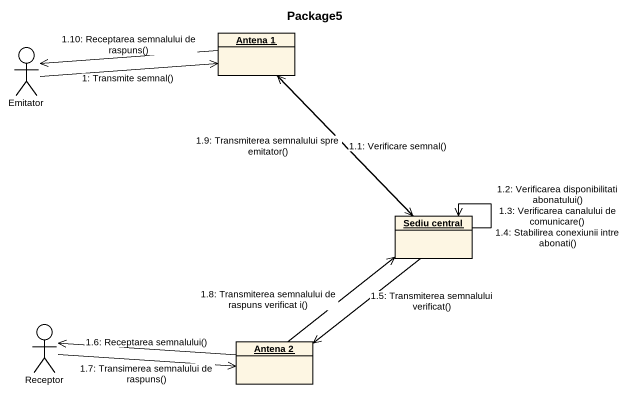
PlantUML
@startuml
title Package5
allowmixing
hide circle
hide empty members
actor Emitator
object "Antena 1" as Antena_1
object "Sediu central" as Sediu_central
actor Receptor
object "Antena 2" as Antena_2
Emitator -right-> Antena_1 : 1: Transmite semnal()
Antena_1 --> Sediu_central : 1.1: Verificare semnal()
Sediu_central --> Sediu_central : 1.2: Verificarea disponibilitati abonatului()\n1.3: Verificarea canalului de comunicare()\n1.4: Stabilirea conexiunii intre abonati()
Sediu_central --> Antena_2 : 1.5: Transmiterea semnalului verificat()
Antena_2 -left-> Receptor : 1.6: Receptarea semnalului()
Receptor -right-> Antena_2 : 1.7: Transimerea semnalului de raspuns()
Antena_2 -up-> Sediu_central : 1.8: Transmiterea semnalului de raspuns verificat i()
Sediu_central -up-> Antena_1 : 1.9: Transmiterea semnalului spre emitator()
Antena_1 -left-> Emitator : 1.10: Receptarea semnalului de raspuns()
@enduml
